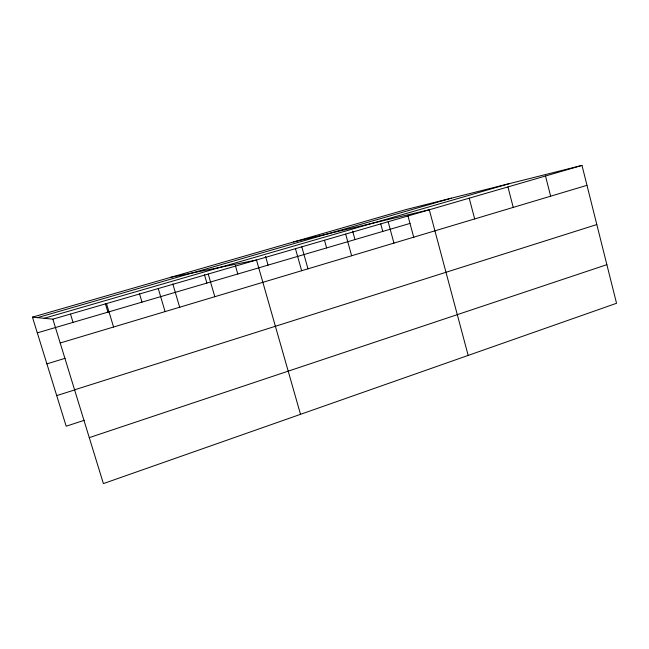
<?xml version="1.0" encoding="UTF-8"?>
<svg xmlns="http://www.w3.org/2000/svg" width="649" height="649" viewBox="0 0 649 649"><rect width="100%" height="100%" fill="white"/><g stroke="black" fill="none" stroke-linecap="round" stroke-linejoin="round"><path stroke-width="0.97" d="M89.27 437.637L606.872 264.662M84.183 420.317L66.182 426.223L32.45 317.15L406.25 209.505L581.991 165.406L616.55 303.278L103.394 483.594L52.869 319.17L32.45 317.15M74.578 389.83L596.82 224.554M56.714 395.606L74.822 389.879M46.898 363.87L65.127 358.313M60.187 342.988L586.988 185.322M37.309 332.872L409.998 223.434M52.869 319.17L581.991 165.406M44.14 318.31L509.506 183.594M37.455 317.645L451.388 198.18M293.567 241.955L429.305 209.773L468.172 355.417M170.857 277.293L256.493 259.998L300.519 414.33M70.522 314.148L73.037 322.383M106.509 303.586L113.567 327.015M105.308 303.489L107.921 312.137M139.446 293.567L141.993 302.134M158.259 288.545L165.081 311.601M172.796 283.881L179.797 307.683M208.224 274.024L214.819 296.715M204.443 274.689L206.885 283.078M235.409 265.701L237.794 274M265.546 256.347L268.037 265.117M295.465 248.705L301.647 270.698M301.801 246.831L307.967 268.832M324.492 240.276L326.617 247.918M345.657 234.086L351.636 255.763M352.65 231.068L354.987 239.586M380.736 223.929L382.78 231.425M388.143 221.739L393.935 243.107M408.002 216.003L413.819 237.639M469.219 198.172L474.679 218.94M507.94 186.92L513.229 207.396M545.509 176.001L550.652 196.201"/></g></svg>
